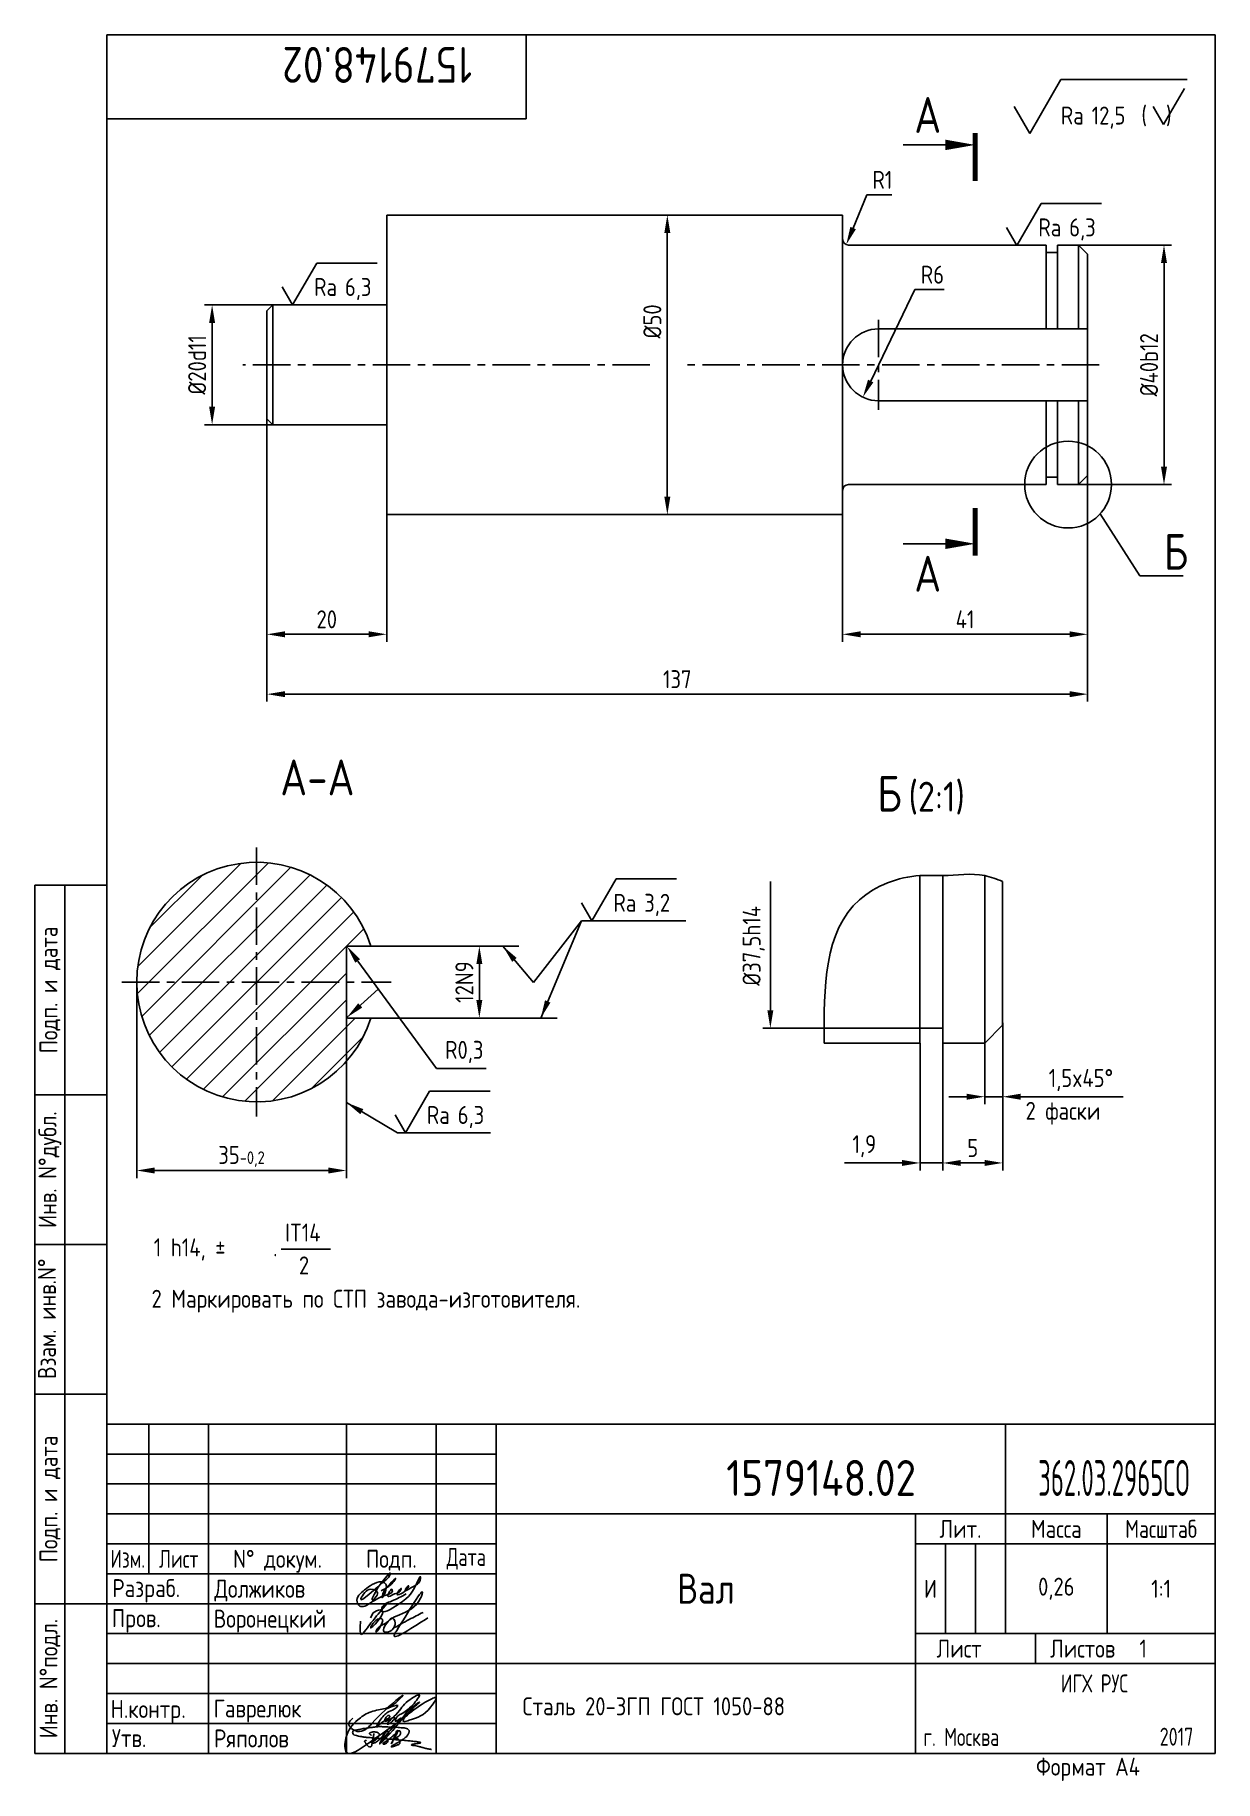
# Paper-space layout 'A4_protect' of a CAD drawing. Header units: millimetres. Extents: x 8 to 205, y 0 to 292.
# The model-space entities are those that its viewports show. They can reach past a viewport. Long polylines and large blocks are cut down to what shows.
import ezdxf
from ezdxf.enums import TextEntityAlignment as Align

# ---------------------------------------------------------------- set-up
doc = ezdxf.new("R2010")
doc.units = ezdxf.units.MM
doc.header["$LTSCALE"] = 5
doc.linetypes.add('CENTER', pattern=[2, 1.25, -0.25, 0.25, -0.25])
for name, color, linetype in [('Bord', 1, 'Continuous'), ('CEN', 5, 'CENTER'), ('Con', 6, 'Continuous'), ('Cont', 6, 'Continuous'), ('DIM', 7, 'Continuous'), ('HATCH', 2, 'Continuous'), ('Text', 3, 'Continuous'), ('Textb', 6, 'Continuous')]:
    doc.layers.add(name, color=color, linetype=linetype)
doc.layers.get('Defpoints').off()
doc.styles.add('Style1', font='romans.shx', dxfattribs={"width": 0.8})
doc.dimstyles.new('05 Lin', dxfattribs={"dimscale": 0.5, "dimtxt": 3, "dimasz": 3, "dimexe": 1.25, "dimexo": 0, "dimgap": 1, "dimtad": 1, "dimdec": 3, "dimtxsty": 'Style1', "dimcen": 2.5, "dimclrt": 3, "dimadec": 0, "dimazin": 0, "dimtfac": 1, "dimtdec": 3, "dimtmove": 0, "dimatfit": 3, "dimldrblk": 'DOT', "dimfxl": 1, "dimarcsym": 0})
doc.dimstyles.new('Dia', dxfattribs={"dimtxt": 3, "dimasz": 3, "dimexe": 1.25, "dimexo": 0, "dimgap": 1, "dimtad": 1, "dimtoh": 1, "dimdec": 3, "dimtxsty": 'Style1', "dimcen": 2.5, "dimclrt": 3, "dimadec": 0, "dimazin": 0, "dimtfac": 1, "dimtdec": 3, "dimtmove": 0, "dimatfit": 2, "dimfxl": 1, "dimarcsym": 0})
doc.dimstyles.new('Lin', dxfattribs={"dimtxt": 3, "dimasz": 3, "dimexe": 1.25, "dimexo": 0, "dimgap": 1, "dimtad": 1, "dimdec": 0, "dimtxsty": 'Style1', "dimcen": 2.5, "dimclrt": 3, "dimadec": 0, "dimazin": 0, "dimtfac": 1, "dimtdec": 0, "dimtmove": 0, "dimatfit": 3, "dimldrblk": 'DOT', "dimfxl": 1, "dimarcsym": 0})

# ---------------------------------------------------------------- blocks, each defined once
blk = doc.blocks.new('A4')
at = {"layer": 'Bord'}
for p, q in [((20, 55), (85, 55)), ((20, 50), (85, 50)), ((20, 45), (85, 45)), ((160, 40), (160, 25)), ((165, 40), (165, 25)), ((20, 30), (85, 30)), ((20, 25), (85, 25)), ((20, 20), (85, 20)), ((20, 15), (85, 15)), ((20, 10), (85, 10))]:
    blk.add_line(p, q, dxfattribs=at)
at = {"layer": 'Cont'}
for p, q in [((205, 292), (20, 292)), ((20, 292), (20, 5)), ((90, 278), (90, 292)), ((205, 292), (205, 5)), ((20, 278), (90, 278)), ((8, 5), (8, 150)), ((8, 150), (20, 150)), ((13, 5), (13, 150)), ((8, 115), (20, 115)), ((20, 90), (8, 90)), ((20, 65), (8, 65)), ((205, 60), (20, 60)), ((20, 60), (205, 60)), ((27, 60), (27, 35)), ((37, 60), (37, 5)), ((60, 5), (60, 60)), ((75, 60), (75, 5)), ((85, 5), (85, 60)), ((170, 60), (170, 25)), ((85, 45), (205, 45)), ((155, 5), (155, 45)), ((187, 25), (187, 45)), ((20, 40), (85, 40)), ((205, 40), (155, 40)), ((85, 35), (20, 35)), ((20, 30), (8, 30)), ((155, 25), (205, 25)), ((175, 25), (175, 20)), ((205, 20), (85, 20)), ((20, 5), (8, 5)), ((205, 5), (20, 5))]:
    blk.add_line(p, q, dxfattribs=at)
at = {"layer": 'Text', "style": 'Style1', "width": 0.8}
for s, p in [('Подп. и дата', (10.5, 132.5)), ('Инв. N%%dдубл.', (10.5, 102.5)), ('Взам. инв.N%%d ', (10, 78.38)), ('Подп. и дата', (10.5, 47.5)), ('Инв. N%%dподл.', (10.5, 17.5))]:
    blk.add_text(s, height=3, rotation=90, dxfattribs=at).set_placement(p, align=Align.MIDDLE)
at = {"layer": 'Text', "style": 'Style1'}
for s, width, p in [('Лит.', 0.8, (162.5, 42.5)), ('Масса', 0.8, (178.5, 42.5)), ('Масштаб', 0.75, (196, 42.5)), ('Изм.', 0.7, (23.5, 37.5)), ('Лист', 0.7, (32, 37.5)), ('N%%d докум.', 0.8, (48.5, 37.5)), ('Подп.', 0.8, (67.5, 37.5)), ('Лист', 0.8, (162.27, 22.5)), ('Листов', 0.8, (182.9, 22.5))]:
    blk.add_text(s, height=3, dxfattribs=dict(at, width=width)).set_placement(p, align=Align.MIDDLE_CENTER)
at = {"layer": 'Text', "style": 'Style1', "width": 0.7}
for s, p in [('Дата', (80, 37.5)), ('ИГХ РУС', (184.89, 16.69))]:
    blk.add_text(s, height=3, dxfattribs=at).set_placement(p, align=Align.MIDDLE)
at = {"layer": 'Text', "style": 'Style1'}
for s, width, p in [('Разpаб.', 0.8, (20.92, 31.1)), ('Пpов.', 0.8, (20.84, 26.08)), ('Н.контp.', 0.8, (20.64, 10.92)), ('Утв.', 0.8, (20.84, 6.06)), ('г. Москва', 0.7, (156.31, 6.25)), ('Фоpмат А4', 0.8, (175.11, 1.29))]:
    blk.add_text(s, height=3, dxfattribs=dict(at, width=width)).set_placement(p)
for tag, p, width in [('ФИО', (39, 31), 0.8), ('ФИО', (39, 26), 0.8), ('ГОСТ_СОРТАМЕНТА', (98.19, 14), 0.8), ('ФИО', (39, 11), 0.8), ('ФИО', (39, 6), 0.8), ('200', (192.85, 6.29), 0.7)]:
    blk.add_attdef(tag, p, '', height=3, dxfattribs=dict(at, width=width))
at = {"layer": 'Text', "style": 'Style1', "width": 0.8}
for tag, p in [('И', (157.49, 32.5)), ('700', (178.5, 32.5)), ('1:20', (196, 32.5))]:
    blk.add_attdef(tag, text='', height=3, dxfattribs=at).set_placement(p, align=Align.MIDDLE)
blk.add_attdef('Сборочный_чертеж', text='', height=3, dxfattribs=at).set_placement((120, 21.3), align=Align.CENTER)
for tag, p in [('1', (171.12, 22.5)), ('2', (193, 22.5))]:
    blk.add_attdef(tag, text='', height=3, dxfattribs=at).set_placement(p, align=Align.MIDDLE_CENTER)
blk.add_attdef('ЛИСТ', text='', height=3, dxfattribs=at).set_placement((85.99, 12.5), align=Align.MIDDLE_LEFT)
at = {"layer": 'Text', "style": 'Style1', "width": 0.7}
blk.add_attdef('%%OГОСТ_ТЕХ._ТРЕБОВАНИЙ', text='', height=3, dxfattribs=at).set_placement((98.19, 8), align=Align.BOTTOM_LEFT)
at = {"layer": 'Textb', "style": 'Style1', "width": 0.8}
blk.add_attdef('1234567', (81, 290), '', height=6, rotation=180, dxfattribs=at)
blk.add_attdef('1234567', (123.4, 48), '', height=6, dxfattribs=at)
for tag, height, p in [('123ХЯ', 6, (183.62, 48)), ('НАИМЕНОВАНИЕ', 5, (120, 30))]:
    blk.add_attdef(tag, text='', height=height, dxfattribs=at).set_placement(p, align=Align.CENTER)
blk = doc.blocks.new('A$C314368CF')
at = {"layer": 'Text'}
for q in [(7.18, 6), (1.98, 3)]:
    blk.add_line((3.72, 0), q, dxfattribs=at)
at = {"layer": 'Text', "style": 'Style1', "width": 0.8}
blk.add_text('(  )', height=3, dxfattribs=at).set_placement((0, 0))
blk = doc.blocks.new('sherISO_18')
at = {"layer": 'Cont'}
for p, q in [((-30.94, -16.46), (-25.74, -7.46)), ((-25.74, -7.46), (-4.67, -7.46)), ((-30.94, -16.46), (-33.54, -11.96))]:
    blk.add_line(p, q, dxfattribs=at)
blk.add_blockref('A$C314368CF', (-12.3, -14.96))
at = {"layer": 'Textb', "style": 'Style1', "width": 0.8}
blk.add_text('Ra', height=3, dxfattribs=at).set_placement((-25.74, -14.96))
blk.add_attdef('12,5', (-20.6, -14.96), '', height=3, dxfattribs=at)
blk = doc.blocks.new('A$C63F45750')
at = {"layer": 'Text'}
for points, knots in [([(3.17, 2.37), (3.12, 2.38), (3.04, 2.41), (2.94, 2.5), (2.85, 2.57), (2.79, 2.69), (2.87, 2.77), (2.99, 2.84), (3.16, 2.89), (3.36, 2.93), (3.6, 2.95), (3.82, 2.92), (4.05, 2.87), (4.25, 2.78), (4.45, 2.63), (4.46, 2.42), (4.38, 2.26), (4.28, 2.1), (4.17, 1.94), (4.03, 1.78), (3.89, 1.62), (3.75, 1.52), (3.63, 1.43), (3.49, 1.36), (3.35, 1.3), (3.24, 1.25), (3.16, 1.21), (3.12, 1.15), (3.19, 1.1), (3.27, 1.09), (3.4, 1.07), (3.55, 1.07), (3.72, 1.12), (3.92, 1.19), (4.1, 1.34), (4.26, 1.51), (4.44, 1.65), (4.59, 1.81), (4.74, 1.93), (4.84, 2.04), (4.93, 2.14), (5.07, 2.29), (5.19, 2.53), (5.28, 2.68), (5.35, 2.96), (5.23, 2.66), (5.2, 2.44), (5.04, 2.09), (4.95, 1.81), (4.86, 1.57), (4.75, 1.31), (4.67, 1.12), (4.46, 0.78), (4.62, 1.17), (4.71, 1.45), (4.88, 1.74), (5.01, 2), (5.08, 2.19), (5.19, 2.4), (5.32, 2.58), (5.4, 2.75), (5.52, 2.89), (5.65, 3.04), (5.85, 3.1), (6.02, 3.03), (6.08, 2.87), (6.03, 2.7), (5.9, 2.51), (5.7, 2.37), (5.55, 2.23), (5.4, 2.17), (5.31, 2.12), (5.12, 2.09), (5.35, 2.07), (5.48, 2), (5.64, 1.93), (5.75, 1.8), (5.85, 1.67), (5.89, 1.54), (5.89, 1.37), (5.8, 1.2), (5.63, 1.06), (5.41, 0.94), (5.23, 0.86), (5.02, 0.92), (5.13, 1.1), (5.28, 1.16), (5.44, 1.27), (5.61, 1.36), (5.74, 1.46), (5.86, 1.53), (5.95, 1.61), (6.05, 1.69), (6.15, 1.77), (6.28, 1.87), (6.46, 2.02), (6.65, 2.19), (6.83, 2.37), (6.98, 2.49), (7.11, 2.61), (7.2, 2.74), (7.32, 2.84), (7.42, 2.97), (7.48, 3.08), (7.48, 3.27), (7.34, 3.08), (7.28, 2.94), (7.18, 2.69), (7.1, 2.46), (7, 2.22), (6.93, 1.98), (6.83, 1.78), (6.73, 1.55), (6.67, 1.34), (6.6, 1.14), (6.56, 1.03), (6.39, 0.99), (6.62, 1.33), (6.75, 1.54), (6.93, 1.87), (7.05, 2.08), (7.18, 2.32), (7.33, 2.6), (7.47, 2.89), (7.6, 3.07), (7.79, 3.18), (7.95, 3.01), (8, 2.81), (7.99, 2.62), (7.94, 2.46), (7.83, 2.33), (7.69, 2.22), (7.53, 2.11), (7.37, 2.03), (7.21, 1.99), (7.11, 1.97), (6.89, 1.98), (7.07, 1.94), (7.15, 1.9), (7.27, 1.88), (7.39, 1.84), (7.52, 1.81), (7.62, 1.72), (7.7, 1.62), (7.78, 1.51), (7.83, 1.39), (7.87, 1.26), (7.88, 1.13), (7.86, 0.99), (7.75, 0.88), (7.6, 0.77), (7.4, 0.73), (7.19, 0.66), (6.97, 0.55), (6.71, 0.48), (6.57, 0.44), (6.42, 0.42), (6.52, 0.58), (6.61, 0.64), (6.81, 0.78), (7.06, 0.89), (7.33, 1.04), (7.55, 1.16), (7.7, 1.24), (7.84, 1.32), (7.99, 1.43), (8.21, 1.58), (8.48, 1.76), (8.74, 1.95), (8.97, 2.12), (9.1, 2.29), (9.23, 2.44), (9.3, 2.6), (9.37, 2.74), (9.42, 2.92), (9.45, 3.13), (9.21, 3.48), (8.67, 3.59), (8.09, 3.63), (7.57, 3.66), (7.06, 3.74), (6.57, 3.75), (6.09, 3.74), (5.67, 3.78), (5.28, 3.78), (4.96, 3.81), (4.65, 3.83), (4.31, 3.82), (3.97, 3.79), (3.61, 3.74), (3.22, 3.67), (2.86, 3.66), (2.53, 3.61), (2.18, 3.52), (1.78, 3.54), (1.38, 3.37), (0.96, 3.35), (0.58, 3.24), (0.25, 3.19), (0.03, 3.06), (-0.03, 2.83), (0.02, 2.6), (0.26, 2.38), (0.59, 2.33), (1, 2.2), (1.48, 2.15), (1.93, 2.05), (2.35, 2.02), (2.72, 2.01), (3.11, 1.94), (3.68, 1.94), (4.25, 1.83), (4.91, 1.87), (5.53, 1.76), (6.13, 1.72), (6.73, 1.71), (7.32, 1.62), (7.99, 1.55), (8.64, 1.54), (9.16, 1.46), (9.61, 1.42), (10.03, 1.4), (10.41, 1.32), (10.73, 1.29), (11.01, 1.24), (11.18, 1.23), (11.42, 1.14), (11.18, 1.06), (11.01, 1.03), (10.71, 0.98), (10.37, 0.92), (10.1, 0.91), (9.65, 0.75), (10.22, 0.67), (10.54, 0.59), (11.08, 0.47), (11.61, 0.35), (12.17, 0.15), (12.64, 0.08), (12.98, 0.03), (13.11, 0.01), (13.18, 0)], [0, 0, 0, 0, 0.153866, 0.270441, 0.388867, 0.510533, 0.592156, 0.71333, 0.90842, 1.11344, 1.349254, 1.61246, 1.782219, 2.047249, 2.291879, 2.451528, 2.651081, 2.806158, 3.017979, 3.227348, 3.462381, 3.633009, 3.75766, 3.920516, 4.080796, 4.214529, 4.291786, 4.349969, 4.397594, 4.50822, 4.594826, 4.799244, 4.954392, 5.128468, 5.437537, 5.632649, 5.842485, 6.094987, 6.293219, 6.410959, 6.551192, 6.687808, 7.022147, 7.294342, 7.425356, 7.52079, 7.946481, 8.313051, 8.59833, 8.833695, 9.090496, 9.427695, 9.601191, 9.883219, 10.093306, 10.673943, 10.798776, 10.974628, 11.287247, 11.486184, 11.648652, 11.848902, 12.027194, 12.25348, 12.40059, 12.537783, 12.716293, 12.91523, 13.208551, 13.438489, 13.549668, 13.67779, 13.77127, 13.930001, 14.029091, 14.272112, 14.434836, 14.547084, 14.739051, 14.830983, 15.061241, 15.268922, 15.500489, 15.788979, 15.879568, 16.024283, 16.221854, 16.418714, 16.593102, 16.783247, 16.91018, 17.018213, 17.135263, 17.278205, 17.430482, 17.620087, 17.979626, 18.191789, 18.388716, 18.565718, 18.714854, 18.857929, 19.039974, 19.171375, 19.283034, 19.400085, 19.618058, 19.882245, 20.150781, 20.377854, 20.649532, 20.89723, 21.042543, 21.40016, 21.557817, 21.667145, 21.752781, 21.926256, 22.412297, 22.813145, 22.961412, 23.171289, 23.607257, 23.940428, 24.110007, 24.291214, 24.48084, 24.697609, 24.904078, 25.034245, 25.218018, 25.407651, 25.573473, 25.787447, 25.930292, 26.051316, 26.18846, 26.285312, 26.406799, 26.52425, 26.630463, 26.793722, 26.898606, 27.029313, 27.171012, 27.314101, 27.419918, 27.580557, 27.709367, 27.829268, 28.024364, 28.266961, 28.41242, 28.705761, 28.989137, 29.187748, 29.233768, 29.332802, 29.529535, 29.667094, 30.039923, 30.332117, 30.61061, 30.769982, 30.856778, 31.109923, 31.313488, 31.656425, 32.066331, 32.296628, 32.49714, 32.710276, 32.891468, 33.014834, 33.177747, 33.444503, 33.618009, 34.409008, 34.914636, 35.419802, 35.95397, 36.458179, 36.88069, 37.388403, 37.738353, 38.034261, 38.353468, 38.693154, 39.037638, 39.391136, 39.787481, 40.203773, 40.488977, 40.784975, 41.26625, 41.668005, 42.070065, 42.499388, 42.869834, 43.079573, 43.213439, 43.554591, 43.717296, 44.153724, 44.506336, 45.019111, 45.587859, 45.90191, 46.270392, 46.703958, 47.093115, 47.952647, 48.44014, 49.079253, 49.808223, 50.268654, 50.851051, 51.604831, 52.298429, 52.776925, 53.1907, 53.661988, 54.042386, 54.348524, 54.616841, 54.853814, 54.983777, 55.126096, 55.333328, 55.613101, 56.008732, 56.315809, 56.59982, 56.87931, 57.399251, 57.889617, 58.432507, 59.066698, 59.660314, 59.862668, 60.07277, 60.07277, 60.07277, 60.07277]), ([(2.31, 1.53), (2.26, 1.52), (2.17, 1.51), (2.06, 1.48), (1.93, 1.38), (2.07, 1.25), (2.14, 1.11), (2.26, 0.93), (2.39, 0.72), (2.57, 0.54), (2.71, 0.44), (2.86, 0.4), (3.02, 0.43), (3.14, 0.54), (3.21, 0.79), (3.25, 1.07), (3.31, 1.4), (3.35, 1.67), (3.38, 1.92), (3.47, 2.19), (3.5, 2.43), (3.54, 2.59), (3.56, 2.64)], [0, 0, 0, 0, 0.15847, 0.269731, 0.363591, 0.555514, 0.688037, 0.848606, 1.204359, 1.433632, 1.58673, 1.729549, 1.880686, 2.057874, 2.19169, 2.63505, 2.928153, 3.184121, 3.441863, 3.696117, 4.025873, 4.178055, 4.178055, 4.178055, 4.178055])]:
    blk.add_open_spline(points, degree=3, knots=knots, dxfattribs=at)
blk = doc.blocks.new('sherISO_03')
at = {"layer": 'Text'}
blk.add_line((4.04, 7), (14.12, 7), dxfattribs=at)
blk.add_lwpolyline([(-1.73, 3), (0, 0), (4.04, 7)], dxfattribs=at)
at = {"layer": 'Text', "style": 'Style1', "width": 0.8}
blk.add_text('Ra', height=3, dxfattribs=at).set_placement((3.58, 1.5))
blk.add_attdef('6,3', (8.73, 1.5), '', height=3, dxfattribs=at)
blk = doc.blocks.new('*D42')
at = {"layer": 'DIM', "color": 0, "lineweight": -2, "transparency": 16777216}
for p, q in [((897.05, 189.9), (912.56, 189.9)), ((911.31, 186.9), (911.31, 152.91)), ((897.05, 149.91), (912.56, 149.91))]:
    blk.add_line(p, q, dxfattribs=at)
at = {"layer": 'DIM', "color": 0, "transparency": 16777216}
for points in [[(910.81, 186.9), (911.81, 186.9), (911.31, 189.9)], [(910.81, 152.91), (911.81, 152.91), (911.31, 149.91)]]:
    blk.add_solid(points, dxfattribs=at)
at = {"layer": 'DIM', "color": 3, "transparency": 16777216, "insert": (908.81, 169.9), "char_height": 3, "attachment_point": 5, "rotation": 90, "style": 'Style1'}
blk.add_mtext('%%c40b12', dxfattribs=at)
blk = doc.blocks.new('_Dot')
at = {"color": 0, "linetype": 'ByBlock', "lineweight": -2}
blk.add_line((-0.5, 0), (-1, 0), dxfattribs=at)
at = {"color": 0, "linetype": 'ByBlock', "const_width": 0.5}
blk.add_lwpolyline([(-0.25, 0, 1), (0.25, 0, 1)], format="xyb", close=True, dxfattribs=at)
blk = doc.blocks.new('*D43')
at = {"layer": 'DIM', "color": 0, "lineweight": -2, "transparency": 16777216}
for p, q in [((762.55, 179.9), (751.16, 179.9)), ((752.41, 176.9), (752.41, 162.9)), ((762.55, 159.9), (751.16, 159.9))]:
    blk.add_line(p, q, dxfattribs=at)
at = {"layer": 'DIM', "color": 0, "transparency": 16777216}
for points in [[(751.91, 176.9), (752.91, 176.9), (752.41, 179.9)], [(751.91, 162.9), (752.91, 162.9), (752.41, 159.9)]]:
    blk.add_solid(points, dxfattribs=at)
at = {"layer": 'DIM', "color": 3, "transparency": 16777216, "insert": (749.91, 169.9), "char_height": 3, "attachment_point": 5, "rotation": 90, "style": 'Style1'}
blk.add_mtext('%%c20d11', dxfattribs=at)
blk = doc.blocks.new('*D50')
at = {"layer": 'DIM', "color": 0, "lineweight": -2, "transparency": 16777216}
for p, q in [((898.55, 151.41), (898.55, 123.65)), ((857.65, 144.9), (857.65, 123.65)), ((860.65, 124.9), (895.55, 124.9))]:
    blk.add_line(p, q, dxfattribs=at)
at = {"layer": 'DIM', "color": 0, "transparency": 16777216}
for points in [[(860.65, 125.4), (860.65, 124.4), (857.65, 124.9)], [(895.55, 125.4), (895.55, 124.4), (898.55, 124.9)]]:
    blk.add_solid(points, dxfattribs=at)
at = {"layer": 'DIM', "color": 3, "transparency": 16777216, "insert": (878.1, 127.4), "char_height": 3, "attachment_point": 5, "style": 'Style1'}
blk.add_mtext('41', dxfattribs=at)
blk = doc.blocks.new('*D51')
at = {"layer": 'DIM', "color": 0, "lineweight": -2, "transparency": 16777216}
for p, q in [((830.9, 194.9), (827.15, 194.9)), ((828.4, 147.9), (828.4, 191.9)), ((830.9, 144.9), (827.15, 144.9))]:
    blk.add_line(p, q, dxfattribs=at)
at = {"layer": 'DIM', "color": 0, "transparency": 16777216}
for points in [[(827.9, 191.9), (828.9, 191.9), (828.4, 194.9)], [(827.9, 147.9), (828.9, 147.9), (828.4, 144.9)]]:
    blk.add_solid(points, dxfattribs=at)
at = {"layer": 'DIM', "color": 3, "transparency": 16777216, "insert": (825.9, 177.15), "char_height": 3, "attachment_point": 5, "rotation": 90, "style": 'Style1'}
blk.add_mtext('%%c50', dxfattribs=at)
blk = doc.blocks.new('*D52')
at = {"layer": 'DIM', "color": 0, "lineweight": -2, "transparency": 16777216}
for p, q in [((898.55, 151.41), (898.55, 113.65)), ((761.55, 133.78), (761.55, 113.65)), ((764.55, 114.9), (895.55, 114.9))]:
    blk.add_line(p, q, dxfattribs=at)
at = {"layer": 'DIM', "color": 0, "transparency": 16777216}
for points in [[(764.55, 115.4), (764.55, 114.4), (761.55, 114.9)], [(895.55, 115.4), (895.55, 114.4), (898.55, 114.9)]]:
    blk.add_solid(points, dxfattribs=at)
at = {"layer": 'DIM', "color": 3, "transparency": 16777216, "insert": (830.05, 117.4), "char_height": 3, "attachment_point": 5, "style": 'Style1'}
blk.add_mtext('137', dxfattribs=at)
blk = doc.blocks.new('sherISO_04')
at = {"layer": 'Text'}
blk.add_line((4.04, 7), (14.12, 7), dxfattribs=at)
blk.add_lwpolyline([(-1.73, 3), (0, 0), (4.04, 7)], dxfattribs=at)
at = {"layer": 'Text', "style": 'Style1', "width": 0.8}
blk.add_text('Ra', height=3, dxfattribs=at).set_placement((3.58, 1.5))
blk.add_attdef('3,2', (8.73, 1.5), '', height=3, dxfattribs=at)
blk = doc.blocks.new('*D53')
at = {"layer": 'DIM', "color": 0, "lineweight": -2, "transparency": 16777216}
for p, q in [((793.22, 66.38), (812.58, 66.38)), ((811.33, 57.38), (811.33, 63.38)), ((793.22, 54.38), (812.58, 54.38))]:
    blk.add_line(p, q, dxfattribs=at)
at = {"layer": 'DIM', "color": 0, "transparency": 16777216}
for points in [[(810.83, 63.38), (811.83, 63.38), (811.33, 66.38)], [(810.83, 57.38), (811.83, 57.38), (811.33, 54.38)]]:
    blk.add_solid(points, dxfattribs=at)
at = {"layer": 'DIM', "color": 3, "transparency": 16777216, "insert": (808.83, 60.38), "char_height": 3, "attachment_point": 5, "rotation": 90, "style": 'Style1'}
blk.add_mtext('12N9', dxfattribs=at)
blk = doc.blocks.new('*D54')
at = {"layer": 'DIM', "color": 0, "lineweight": -2, "transparency": 16777216}
for p, q in [((804.16, 45.93), (791.03, 63.9)), ((812.47, 45.93), (804.16, 45.93))]:
    blk.add_line(p, q, dxfattribs=at)
at = {"layer": 'DIM', "color": 0, "transparency": 16777216}
blk.add_solid([(791.43, 64.2), (790.62, 63.61), (789.26, 66.32)], dxfattribs=at)
at = {"layer": 'DIM', "color": 3, "transparency": 16777216, "insert": (808.81, 48.71), "char_height": 3, "attachment_point": 5, "style": 'Style1'}
blk.add_mtext('R0,3', dxfattribs=at)
blk = doc.blocks.new('*D55')
at = {"layer": 'DIM', "color": 0, "lineweight": -2, "transparency": 16777216}
for p, q in [((754.13, 60.38), (754.13, 27.66)), ((789.13, 57.95), (789.13, 27.66)), ((757.13, 28.91), (786.13, 28.91))]:
    blk.add_line(p, q, dxfattribs=at)
at = {"layer": 'DIM', "color": 0, "transparency": 16777216}
for points in [[(757.13, 29.41), (757.13, 28.41), (754.13, 28.91)], [(786.13, 29.41), (786.13, 28.41), (789.13, 28.91)]]:
    blk.add_solid(points, dxfattribs=at)
at = {"layer": 'DIM', "color": 3, "transparency": 16777216, "insert": (771.63, 31.51), "char_height": 3, "attachment_point": 5, "style": 'Style1'}
blk.add_mtext('35{\\H0.7x;\\S^ -0,2;}', dxfattribs=at)
blk = doc.blocks.new('ZNAK02')
at = {"layer": 'Textb', "style": 'Style1', "width": 0.8}
blk.add_attdef('А-А', text='', height=6, dxfattribs=at).set_placement((13.92, -0.06), align=Align.RIGHT)
blk.add_attdef('SC(1)', (14.94, -0.06), '', height=5, dxfattribs=at)
blk = doc.blocks.new('razrez01')
at = {"layer": 'Text', "const_width": 0.8}
blk.add_lwpolyline([(0, 2), (0, -6)], dxfattribs=at)
at = {"layer": 'Text'}
blk.add_lwpolyline([(-12, 0), (-5, 0)], dxfattribs=at)
blk.add_lwpolyline([(0, 0, 0, 1.76, 0), (-5, 0, 1.76, 1.76, 0)], format="xyseb", dxfattribs=at)
at = {"layer": 'Textb', "style": 'Style1', "width": 0.8}
blk.add_attdef('A', (-10.16, 2), '', height=6, dxfattribs=at)
blk = doc.blocks.new('*D59')
at = {"layer": 'DIM', "color": 0, "lineweight": -2, "transparency": 16777216}
for p, q in [((889.39, 58.64), (889.39, 46.33)), ((884.39, 56.95), (884.39, 46.33)), ((885.89, 46.95), (887.89, 46.95))]:
    blk.add_line(p, q, dxfattribs=at)
at = {"layer": 'DIM', "color": 0, "transparency": 16777216}
for points in [[(885.89, 47.2), (885.89, 46.7), (884.39, 46.95)], [(887.89, 47.2), (887.89, 46.7), (889.39, 46.95)]]:
    blk.add_solid(points, dxfattribs=at)
at = {"layer": 'DIM', "color": 3, "transparency": 16777216, "insert": (886.89, 48.2), "char_height": 1.5, "attachment_point": 5, "style": 'Style1'}
blk.add_mtext('5', dxfattribs=at)
blk = doc.blocks.new('*D60')
at = {"layer": 'DIM', "color": 0, "lineweight": -2, "transparency": 16777216}
for p, q in [((882.49, 56.95), (882.49, 46.33)), ((884.39, 56.95), (884.39, 46.33)), ((880.99, 46.95), (876.2, 46.95)), ((884.39, 46.95), (882.49, 46.95)), ((885.89, 46.95), (887.39, 46.95))]:
    blk.add_line(p, q, dxfattribs=at)
at = {"layer": 'DIM', "color": 0, "transparency": 16777216}
for points in [[(880.99, 47.2), (880.99, 46.7), (882.49, 46.95)], [(885.89, 47.2), (885.89, 46.7), (884.39, 46.95)]]:
    blk.add_solid(points, dxfattribs=at)
at = {"layer": 'DIM', "color": 3, "transparency": 16777216, "insert": (877.84, 48.35), "char_height": 1.5, "attachment_point": 5, "style": 'Style1'}
blk.add_mtext('1,9', dxfattribs=at)
blk = doc.blocks.new('*D61')
at = {"layer": 'DIM', "color": 0, "lineweight": -2, "transparency": 16777216}
for p, q in [((889.39, 58.64), (889.39, 51.86)), ((887.89, 56.95), (887.89, 51.86)), ((886.39, 52.48), (884.89, 52.48)), ((887.89, 52.48), (889.39, 52.48)), ((890.89, 52.48), (899.44, 52.48))]:
    blk.add_line(p, q, dxfattribs=at)
at = {"layer": 'DIM', "color": 0, "transparency": 16777216}
for points in [[(886.39, 52.73), (886.39, 52.23), (887.89, 52.48)], [(890.89, 52.73), (890.89, 52.23), (889.39, 52.48)]]:
    blk.add_solid(points, dxfattribs=at)
at = {"layer": 'DIM', "color": 3, "transparency": 16777216, "insert": (895.92, 53.87), "char_height": 1.5, "attachment_point": 5, "style": 'Style1'}
blk.add_mtext('1,5x45%%D', dxfattribs=at)
blk = doc.blocks.new('ZNAK01')
at = {"layer": 'Textb', "style": 'Style1', "width": 0.8}
blk.add_attdef('А', text='', height=6, dxfattribs=at).set_placement((3.95, -0.02), align=Align.RIGHT)
blk.add_attdef('SC(1)', (5.07, -0.02), '', height=5, dxfattribs=at)
blk = doc.blocks.new('*D62')
at = {"layer": 'DIM', "color": 0, "lineweight": -2, "transparency": 16777216}
for p, q in [((861.7, 198.3), (859.41, 192.75)), ((865.9, 198.3), (861.7, 198.3))]:
    blk.add_line(p, q, dxfattribs=at)
at = {"layer": 'DIM', "color": 0, "transparency": 16777216}
blk.add_solid([(858.95, 192.94), (859.88, 192.56), (858.27, 189.98)], dxfattribs=at)
at = {"layer": 'DIM', "color": 3, "transparency": 16777216, "insert": (864.3, 200.8), "char_height": 3, "attachment_point": 5, "style": 'Style1'}
blk.add_mtext('R1', dxfattribs=at)
blk = doc.blocks.new('*D63')
at = {"layer": 'DIM', "color": 0, "lineweight": -2, "transparency": 16777216}
for p, q in [((761.55, 160.9), (761.55, 123.65)), ((781.55, 144.9), (781.55, 123.65)), ((778.55, 124.9), (764.55, 124.9))]:
    blk.add_line(p, q, dxfattribs=at)
at = {"layer": 'DIM', "color": 0, "transparency": 16777216}
for points in [[(764.55, 125.4), (764.55, 124.4), (761.55, 124.9)], [(778.55, 125.4), (778.55, 124.4), (781.55, 124.9)]]:
    blk.add_solid(points, dxfattribs=at)
at = {"layer": 'DIM', "color": 3, "transparency": 16777216, "insert": (771.55, 127.4), "char_height": 3, "attachment_point": 5, "style": 'Style1'}
blk.add_mtext('20', dxfattribs=at)
blk = doc.blocks.new('*D64')
at = {"layer": 'DIM', "color": 0, "lineweight": -2, "transparency": 16777216}
for p, q in [((869.71, 182.46), (862.35, 167.2)), ((874.6, 182.46), (869.71, 182.46))]:
    blk.add_line(p, q, dxfattribs=at)
at = {"layer": 'DIM', "color": 0, "transparency": 16777216}
blk.add_solid([(861.9, 167.42), (862.8, 166.98), (861.04, 164.5)], dxfattribs=at)
at = {"layer": 'DIM', "color": 3, "transparency": 16777216, "insert": (872.65, 184.96), "char_height": 3, "attachment_point": 5, "style": 'Style1'}
blk.add_mtext('R6', dxfattribs=at)

msp = doc.modelspace()

# ---------------------------------------------------------------- hatches: boundary and pattern name
at = {"layer": 'HATCH'}
h = msp.add_hatch(dxfattribs=at)
h.set_pattern_fill('ANSI31', color=256, style=0)
h.set_pattern_definition([(45, (103.9474, 126.548), (-2.245064, 2.245064), [])])
h.paths.add_polyline_path([(774.137, 80.3863, 0.41421356), (754.1315, 60.3807), (774.137, 60.3807)])
h.paths.add_polyline_path([(774.137, 80.3863), (774.137, 60.3807), (789.135, 60.3807), (789.135, 66.0807, -0.41421356), (789.435, 66.3807), (793.2216, 66.3807, 0.32756231)])
h.paths.add_polyline_path([(793.2216, 54.3807), (789.435, 54.3807, -0.41421356), (789.135, 54.6807), (789.135, 60.3807), (774.137, 60.3807), (774.137, 40.3752, 0.32756231)])
h.paths.add_polyline_path([(774.137, 60.3807), (754.1315, 60.3807, 0.41421356), (774.137, 40.3752)])

# ---------------------------------------------------------------- linework, layer by layer
at = {"layer": 'Bord'}
msp.add_open_spline([(889.3868, 70.4562), (888.8914, 70.65), (887.2979, 71.2734), (884.9063, 70.8526), (881.3325, 71.1138), (874.4465, 68.3561), (874.4703, 61.6263), (874.4868, 56.9519)], degree=3, knots=[0, 0, 0, 0, 1.57870808, 5.07870808, 6.97870807, 12.40427387, 24.74379472, 24.74379472, 24.74379472, 24.74379472], dxfattribs=at)
at = {"layer": 'CEN'}
for p, q in [((863.6517, 177.4074), (863.6517, 162.3966)), ((825.484, 169.904), (757.5371, 169.904)), ((900.4994, 169.904), (830.7423, 169.904)), ((774.137, 82.8527), (774.137, 37.9088)), ((751.6651, 60.3807), (796.609, 60.3807))]:
    msp.add_line(p, q, dxfattribs=at)
at = {"layer": 'Con'}
for p, q in [((868.497, 175.9022), (863.6517, 175.9022)), ((898.5514, 175.9022), (868.497, 175.9022)), ((868.3708, 163.9022), (863.6517, 163.9022)), ((898.5514, 163.9022), (868.3708, 163.9022))]:
    msp.add_line(p, q, dxfattribs=at)
msp.add_arc((863.6517, 169.9022), 6, 90, 270, dxfattribs=at)
at = {"layer": 'Cont'}
for p, q in [((781.5516, 194.9022), (857.6517, 194.9022)), ((781.5516, 194.9022), (781.5516, 144.9022)), ((857.6517, 194.9022), (857.6517, 160.4733)), ((857.6517, 194.9022), (857.6517, 144.9022)), ((858.6517, 189.9009), (891.6517, 189.9009)), ((883.6517, 189.9016), (891.6517, 189.9016)), ((883.6517, 189.9009), (883.6517, 189.9016)), ((886.6517, 189.9016), (886.6517, 189.9009)), ((891.6517, 189.9009), (891.6514, 175.9022)), ((893.5517, 189.9009), (893.5514, 175.9022)), ((897.0517, 189.9008), (893.5517, 189.9009)), ((897.0517, 189.9008), (897.0514, 175.9022)), ((898.5517, 188.4008), (897.0517, 189.9008)), ((891.6517, 188.6522), (893.5517, 188.6522)), ((898.5517, 188.4008), (898.5517, 151.4072)), ((761.5516, 178.904), (762.5516, 179.904)), ((762.5516, 179.904), (773.5516, 179.904)), ((762.5516, 179.904), (762.5516, 159.904)), ((773.5516, 179.904), (781.5516, 179.904)), ((761.5516, 178.904), (761.5516, 160.904)), ((891.6517, 149.907), (891.6514, 163.9022)), ((893.5517, 149.9071), (893.5514, 163.9022)), ((897.0517, 149.9071), (897.0514, 163.9022)), ((762.5516, 159.904), (761.5516, 160.904)), ((762.5516, 159.904), (773.5516, 159.904)), ((773.5516, 159.904), (781.5516, 159.904)), ((891.6517, 151.1558), (893.5517, 151.1558)), ((898.5517, 151.4072), (897.0517, 149.9071)), ((858.6517, 149.907), (891.6517, 149.907)), ((883.6517, 149.907), (883.6517, 149.9063)), ((883.6517, 149.9063), (891.6517, 149.9063)), ((886.6517, 149.9063), (886.6517, 149.907)), ((897.0517, 149.9071), (893.5517, 149.9071)), ((781.5516, 144.9022), (857.6517, 144.9022)), ((882.4868, 56.9526), (882.4865, 70.9477)), ((884.3868, 56.9526), (884.3865, 70.9477)), ((887.8868, 56.9527), (887.8865, 70.9477)), ((889.3868, 70.4562), (889.3868, 58.4527)), ((789.135, 54.6807), (789.135, 66.0807)), ((793.2216, 66.3807), (789.435, 66.3807)), ((889.3868, 58.4527), (887.8868, 56.9527)), ((874.4868, 56.9526), (882.4868, 56.9526)), ((874.4868, 56.9519), (882.4868, 56.9519)), ((882.4868, 58.2013), (884.3868, 58.2013)), ((887.8868, 56.9527), (884.3868, 56.9526)), ((793.2216, 54.3807), (789.435, 54.3807))]:
    msp.add_line(p, q, dxfattribs=at)
for centre, radius, start, end in [((858.6517, 190.9009), 1, 180, 270), ((858.6517, 148.907), 1, 90, 180), ((774.137, 60.3807), 20.0055, 17.452617, 342.547383), ((789.435, 66.0807), 0.3, 90, 180), ((789.435, 54.6807), 0.3, 180, 270)]:
    msp.add_arc(centre, radius, start, end, dxfattribs=at)
at = {"layer": 'DIM'}
for p, q in [((869.9993, 59.7013), (869.9993, 70.4562)), ((812.5788, 66.3807), (817.9319, 66.3807)), ((882.4868, 58.2013), (869.3743, 58.2013)), ((812.5788, 54.3807), (824.3374, 54.3807))]:
    msp.add_line(p, q, dxfattribs=at)
msp.add_circle((895.3017, 149.9071), 7.2508, dxfattribs=at)
msp.add_solid([(869.7493, 59.7013), (870.2493, 59.7013), (869.9993, 58.2013)], dxfattribs=at)

# ---------------------------------------------------------------- block references
at = {"layer": 'Cont'}
for name, p, values in [('razrez01', (879.7828, 206.6299), {'A': 'А'}), ('sherISO_03', (886.7525, 189.8521), {'6,3': '6,3'})]:
    msp.add_blockref(name, p, dxfattribs=at).add_auto_attribs(values)
ref = msp.add_blockref('razrez01', (879.7828, 140.0163), dxfattribs=dict(at, xscale=-1, rotation=180))
ref.add_attrib('A', 'А', (869.6228, 132.0163), dxfattribs={"layer": 'Textb', "height": 6, "style": 'Style1', "width": 0.8})
ref = msp.add_blockref('ZNAK02', (776.5721, 91.6204), dxfattribs=at)
ref.add_attrib('А-А', 'А-А', dxfattribs={"layer": 'Textb', "height": 6, "style": 'Style1', "width": 0.8}).set_placement((790.4957, 91.5615), align=Align.RIGHT)
at = {"layer": 'Cont', "xscale": 0.5, "yscale": 0.5, "zscale": 0.5}
msp.add_blockref('ZNAK01', (878.9966, 76.2965), dxfattribs=at).add_auto_attribs({'А': 'Б', 'SC(1)': '(2:1)'})
at = {"layer": 'DIM'}
for name, p, values in [('sherISO_03', (765.8546, 179.904), {'6,3': '6,3'}), ('sherISO_04', (830.1231, 70.6174), {'3,2': '3,2'}), ('sherISO_04', (798.9902, 35.186), {'3,2': '6,3'})]:
    msp.add_blockref(name, p, dxfattribs=at).add_auto_attribs(values)

# ---------------------------------------------------------------- texts
at = {"layer": 'Cont', "insert": (911.263, 135.6745), "char_height": 6, "attachment_point": 7, "style": 'Style1'}
msp.add_mtext('Б', dxfattribs=at)
at = {"layer": 'DIM', "color": 3, "insert": (868.6064, 65.0788), "char_height": 1.5, "attachment_point": 5, "rotation": 90, "style": 'Style1'}
msp.add_mtext('%%C37,5h14', dxfattribs=at)
at = {"layer": 'Text', "style": 'Style1', "width": 0.8}
msp.add_text('2 фаски', height=1.5, dxfattribs=at).set_placement((891.2991, 50.553))

# ---------------------------------------------------------------- dimensions: what is measured, and where the dimension line sits
at = {"layer": 'DIM'}
for center, mpoint, picture, middle in [((858.6517, 190.9009), (858.2712, 189.9761), '*D62', (861.6956, 198.2992)), ((863.6517, 169.9022), (861.0442, 164.4984), '*D64', (869.7101, 182.4577)), ((789.435, 66.0807), (789.258, 66.323), '*D54', (804.1556, 45.9274))]:
    dim = msp.add_radius_dim(center=center, mpoint=mpoint, dimstyle='Dia', override={"dimtmove": 1}, dxfattribs=at)
    dim.commit()
    dim.dimension.update_dxf_attribs({"geometry": picture, "text_midpoint": middle, "dimtype": 164})
dim = msp.add_linear_dim(base=(828.3996, 194.9022), p1=(830.8996, 144.9022), p2=(830.8996, 194.9022), angle=90, text='%%c<>', dimstyle='Dia', override={"dimdec": 0}, dxfattribs=at)
dim.commit()
dim.dimension.update_dxf_attribs({"geometry": '*D51', "text_midpoint": (828.3996, 177.153), "dimtype": 160})
for base, p1, p2, text, picture, middle in [((911.3121, 149.9071), (897.0517, 189.9008), (897.0517, 149.9071), '%%c<>b12', '*D42', (908.8121, 169.904)), ((752.4087, 159.9026), (762.5516, 179.904), (762.5516, 159.9026), '%%c<>d11', '*D43', (749.9087, 169.9033))]:
    dim = msp.add_linear_dim(base=base, p1=p1, p2=p2, angle=90, text=text, dimstyle='Lin', override={"dimdec": 0}, dxfattribs=at)
    dim.commit()
    dim.dimension.update_dxf_attribs({"geometry": picture, "text_midpoint": middle})
for base, p1, p2, dimstyle, picture, middle in [((761.5516, 124.8959), (781.5516, 144.9022), (761.5516, 160.904), 'Lin', '*D63', (771.5516, 127.3959)), ((898.5517, 114.9022), (761.5516, 133.779), (898.5517, 151.4072), 'Dia', '*D52', (830.0516, 117.4022)), ((898.5517, 124.9022), (857.6517, 144.9022), (898.5517, 151.4072), 'Lin', '*D50', (878.1017, 127.4022)), ((889.3868, 46.9526), (884.3868, 56.9526), (889.3868, 58.6364), '05 Lin', '*D59', (886.8868, 48.2026)), ((882.4868, 46.9526), (884.3868, 56.9526), (882.4868, 56.9526), '05 Lin', '*D60', (877.8439, 48.3455))]:
    dim = msp.add_linear_dim(base=base, p1=p1, p2=p2, dimstyle=dimstyle, dxfattribs=at)
    dim.commit()
    dim.dimension.update_dxf_attribs({"geometry": picture, "text_midpoint": middle})
dim = msp.add_linear_dim(base=(811.3288, 66.3807), p1=(793.2216, 54.3807), p2=(793.2216, 66.3807), angle=90, text='<>N9', dimstyle='Lin', dxfattribs=at)
dim.commit()
dim.dimension.update_dxf_attribs({"geometry": '*D53', "text_midpoint": (808.8288, 60.3807)})
dim = msp.add_linear_dim(base=(789.135, 28.91), p1=(754.1315, 60.3807), p2=(789.135, 57.9534), text='<>{\\H0.7x;\\S^ -0,2;}', dimstyle='Dia', override={"dimdec": 0}, dxfattribs=at)
dim.commit()
dim.dimension.update_dxf_attribs({"geometry": '*D55', "text_midpoint": (771.6332, 31.51)})
dim = msp.add_linear_dim(base=(889.3868, 52.482), p1=(887.8868, 56.9527), p2=(889.3868, 58.6364), text='<>x45%%D', dimstyle='05 Lin', dxfattribs=at)
dim.commit()
dim.dimension.update_dxf_attribs({"geometry": '*D61', "text_midpoint": (895.9153, 53.8748)})

# ---------------------------------------------------------------- leaders
at = {"layer": 'DIM', "annotation_type": 0, "has_hookline": 1, "hookline_direction": 0, "text_width": 3.2673}
msp.add_leader([(900.6419, 145.0023), (907.263, 134.6745), (910.263, 134.6745)], dimstyle='Dia', override={"dimldrblk": 'None'}, dxfattribs=at)
at = {"layer": 'DIM'}
for points, override in [([(815.2554, 66.3807), (820.3621, 60.3248), (828.3928, 70.6174)], {"dimgap": 1, "dimtad": 0}), ([(821.5881, 54.3807), (828.3928, 70.6174), (845.777, 70.6174)], {"dimgap": 1, "dimtad": 0}), ([(789.2228, 54.4686), (794.4518, 59.2125)], {"dimgap": 1, "dimtad": 0}), ([(789.135, 40.2691), (797.6722, 35.186), (813.1854, 35.186)], {"dimtad": 0})]:
    msp.add_leader(points, dimstyle='Dia', override=override, dxfattribs=at)

psp = doc.layouts.new('A4_protect')

# ---------------------------------------------------------------- linework, layer by layer
at = {"layer": 'Cont'}
for p, q in [((205, 292), (205, 5)), ((20, 60), (20, 150.81))]:
    psp.add_line(p, q, dxfattribs=at)
at = {"layer": 'Text'}
psp.add_line((49.09, 89.19), (57.35, 89.19), dxfattribs=at)
for points, knots in [([(64.31, 30.85), (64.73, 31.77), (65.27, 32.95), (67.54, 35.52), (67.09, 34.35), (65.58, 33.32), (61.38, 29.21), (63.03, 31.96), (64.01, 32.64), (65.57, 31.95), (64.93, 31.14), (64.41, 30.45), (64.25, 30.72), (64.29, 30.8), (64.31, 30.85)], [0, 0, 0, 0, 4.062617, 5.226919, 5.800291, 6.663227, 11.774431, 12.938639, 14.11351, 15.354081, 16.396133, 16.918576, 17.03251, 17.182794, 17.182794, 17.182794, 17.182794]), ([(69.96, 31.63), (69.2, 31.22), (67.89, 30.49), (66.01, 29.91), (65.69, 27.98), (70.62, 31.08), (70.95, 31.69), (72.36, 34.71), (72.32, 33.28), (71.45, 33.15), (69.26, 31.68), (70.57, 33.43), (70.04, 31.92), (67.51, 30.81), (69.4, 32.98), (68.86, 31.78), (68.13, 31.81), (66.26, 30.57), (67.6, 32.83), (67.72, 31.73), (65.82, 31.29), (64.54, 30.46), (62.4, 29.11), (61.35, 30.84), (62.85, 32.26), (64.26, 33.22), (65.54, 33.86), (66.5, 33.45), (66.91, 32.46), (65.61, 30.14), (66.31, 32.43), (66.91, 32.88), (68.56, 34.69), (67.57, 33.24), (66.84, 32.7), (66.04, 32.3), (65.79, 32.18)], [0, 0, 0, 0, 2.703743, 4.672825, 5.02799, 7.955933, 13.437489, 13.883188, 14.189441, 16.413959, 17.478513, 18.47964, 18.959294, 20.910841, 22.003091, 22.470554, 23.533771, 24.710748, 26.01626, 26.201331, 27.488187, 30.382065, 32.258784, 33.069724, 35.439902, 37.010787, 38.612861, 39.32109, 39.818865, 41.83144, 42.782113, 44.494961, 45.867914, 46.467245, 48.290622, 49.101188, 49.101188, 49.101188, 49.101188]), ([(64.04, 27.66), (64.2, 28.04), (64.52, 28.79), (67.02, 29.35), (65.21, 26.9), (63.7, 25.56), (64.75, 27.56), (66.89, 27.63), (64.42, 24.33), (65.48, 26.54), (66.65, 26.44), (67.62, 27.94), (68.46, 26.56), (67.62, 25.23), (65.59, 25.22), (67.17, 27.63), (69.58, 28.3), (71.95, 29.58), (73.44, 34.01), (69.66, 27.48), (66.99, 23.34), (70.46, 25.61), (73.6, 27.66)], [0, 0, 0, 0, 1.213353, 2.399709, 5.497648, 5.861317, 7.611627, 8.43806, 10.837371, 11.583123, 13.461301, 14.534506, 15.162086, 17.217848, 17.944717, 20.123775, 21.948027, 26.460707, 27.144718, 34.52243, 35.159468, 41.304292, 41.304292, 41.304292, 41.304292]), ([(62.35, 27.1), (62.31, 26.65), (62.25, 25.99), (62.4, 24.45), (63.74, 26.35), (64.87, 27.78), (66.25, 29.39), (67.05, 30.33)], [0, 0, 0, 0, 1.523947, 2.237958, 3.351836, 5.856423, 9.374056, 9.374056, 9.374056, 9.374056]), ([(72.78, 28.55), (72.01, 28.16), (70.3, 27.29), (68.63, 26.33), (67.7, 25.81)], [0, 0, 0, 0, 2.587978, 5.77327, 5.77327, 5.77327, 5.77327]), ([(61.09, 10.91), (60.76, 10.6), (59.88, 9.8), (62.27, 7.94), (65.4, 11.19), (66.89, 12.81), (69.78, 15.03), (67.88, 12.95), (66.47, 12.43), (63.77, 12.04), (61.47, 10.38), (59.74, 8.34), (59.59, 3.82), (65.75, 8.19), (69.5, 10.79), (72.78, 13.5), (75.45, 14.63), (73.13, 11.29), (71.84, 10.98), (68.53, 9.92), (70.8, 12.35), (72.87, 14.07), (70.18, 12.26), (69.07, 10.16), (64.29, 5.03), (66.89, 8.52), (70.01, 11.74), (67.87, 9.94), (68.43, 11.26), (69.59, 11.79), (70.77, 12.65), (73.03, 15.5), (69.41, 13.39), (69.11, 12.08), (66.07, 9.48), (67.69, 10.17), (68.29, 11.4), (67.23, 10.62), (65.93, 10.09), (66.98, 11.74), (67.34, 11.02), (66.27, 10.56), (64.46, 8.8), (65.95, 11.04), (66.87, 12), (68.03, 12.32), (68.98, 13.35), (67.73, 12.87), (66.69, 12.47)], [0, 0, 0, 0, 1.17994, 3.087717, 5.863103, 12.338328, 12.854096, 14.088578, 16.834551, 19.302558, 21.570562, 25.210018, 27.650956, 31.348291, 40.129863, 44.562748, 45.223917, 46.979401, 51.214655, 52.099288, 55.323111, 56.227801, 58.471865, 60.028126, 65.752911, 68.466223, 71.038525, 71.934922, 72.780229, 73.495807, 76.028152, 77.999346, 80.11892, 83.1954, 85.334448, 86.270878, 87.060466, 88.110212, 88.803314, 89.989889, 90.197567, 90.706974, 92.884587, 94.19917, 96.055742, 97.375783, 97.753899, 99.636325, 99.636325, 99.636325, 99.636325])]:
    psp.add_open_spline(points, degree=3, knots=knots, dxfattribs=at)

# ---------------------------------------------------------------- block references
ref = psp.add_blockref('A4', (0, 0))
ref.add_attrib('ФИО', 'Должиков', (37.97, 31), dxfattribs={"layer": 'Text', "height": 3, "style": 'Style1', "width": 0.8})
ref.add_attrib('ФИО', 'Воронецкий', (37.84, 26), dxfattribs={"layer": 'Text', "height": 3, "style": 'Style1', "width": 0.8})
ref.add_attrib('ФИО', 'Гаврелюк', (37.84, 11), dxfattribs={"layer": 'Text', "height": 3, "style": 'Style1', "width": 0.8})
ref.add_attrib('ФИО', 'Ряполов', (37.9, 6), dxfattribs={"layer": 'Text', "height": 3, "style": 'Style1', "width": 0.8})
ref.add_attrib('123ХЯ', '362.03.2965СО', dxfattribs={"layer": 'Textb', "height": 6, "style": 'Style1', "width": 0.48}).set_placement((188.1, 48), align=Align.CENTER)
ref.add_attrib('1234567', '1579148.02', (123.4, 48), dxfattribs={"layer": 'Textb', "height": 6, "style": 'Style1', "width": 0.8})
ref.add_attrib('НАИМЕНОВАНИЕ', 'Вал', dxfattribs={"layer": 'Textb', "height": 5, "style": 'Style1', "width": 0.8}).set_placement((120, 30), align=Align.CENTER)
ref.add_attrib('ЛИСТ', 'Сталь 20-3ГП ГОСТ 1050-88', dxfattribs={"layer": 'Text', "height": 3, "style": 'Style1', "width": 0.8}).set_placement((89.39, 12.87), align=Align.MIDDLE_LEFT)
ref.add_attrib('И', 'И', dxfattribs={"layer": 'Text', "height": 3, "style": 'Style1', "width": 0.8}).set_placement((157.49, 32.5), align=Align.MIDDLE)
ref.add_attrib('700', '0,26', dxfattribs={"layer": 'Text', "height": 3, "style": 'Style1', "width": 0.8}).set_placement((178.5, 32.5), align=Align.MIDDLE)
ref.add_attrib('1:20', '1:1', dxfattribs={"layer": 'Text', "height": 3, "style": 'Style1', "width": 0.8}).set_placement((196, 32.5), align=Align.MIDDLE)
ref.add_attrib('2', '1', dxfattribs={"layer": 'Text', "height": 3, "style": 'Style1', "width": 0.8}).set_placement((193, 22.5), align=Align.MIDDLE_CENTER)
ref.add_attrib('200', '2017', (195.76, 6.29), dxfattribs={"layer": 'Text', "height": 3, "style": 'Style1', "width": 0.7})
ref.add_attrib('1234567', '1579148.02', (81, 290), dxfattribs={"layer": 'Textb', "height": 6, "rotation": 180, "style": 'Style1', "width": 0.8})
at = {"layer": 'Cont'}
psp.add_blockref('A$C63F45750', (61.04, 5.66), dxfattribs=at)
at = {"layer": 'DIM'}
psp.add_blockref('sherISO_18', (205, 292), dxfattribs=at).add_auto_attribs({'12,5': '12,5'})

# ---------------------------------------------------------------- texts
at = {"layer": 'Text', "style": 'Style1', "width": 0.8}
for s, p in [('IT14', (49.77, 90.48)), ('1 h14, %%P     .', (27.83, 88.01)), ('2', (52.07, 85)), ('2 Маркировать по СТП завода-изготовителя.', (27.46, 79.43))]:
    psp.add_text(s, height=3, dxfattribs=at).set_placement(p)

# ---------------------------------------------------------------- viewports
at = {"layer": 'Defpoints'}
psp.add_viewport(center=(112.5, 230.49), size=(185, 113.3531), view_center_point=(827.3336, 163.4882), view_height=113.353052, dxfattribs=at)
for center, size, view_center_point, view_height, status in [((69.43, 137.04), (98.85, 73.5618), (798.5732, 63.6017), 73.561781, 3), ((157.9, 135.06), (94.2, 77.5203), (883.5654, 62.6752), 38.760173, 4)]:
    psp.add_viewport(center=center, size=size, view_center_point=view_center_point, view_height=view_height, status=status, dxfattribs=at)

doc.saveas('drawing.dxf')
